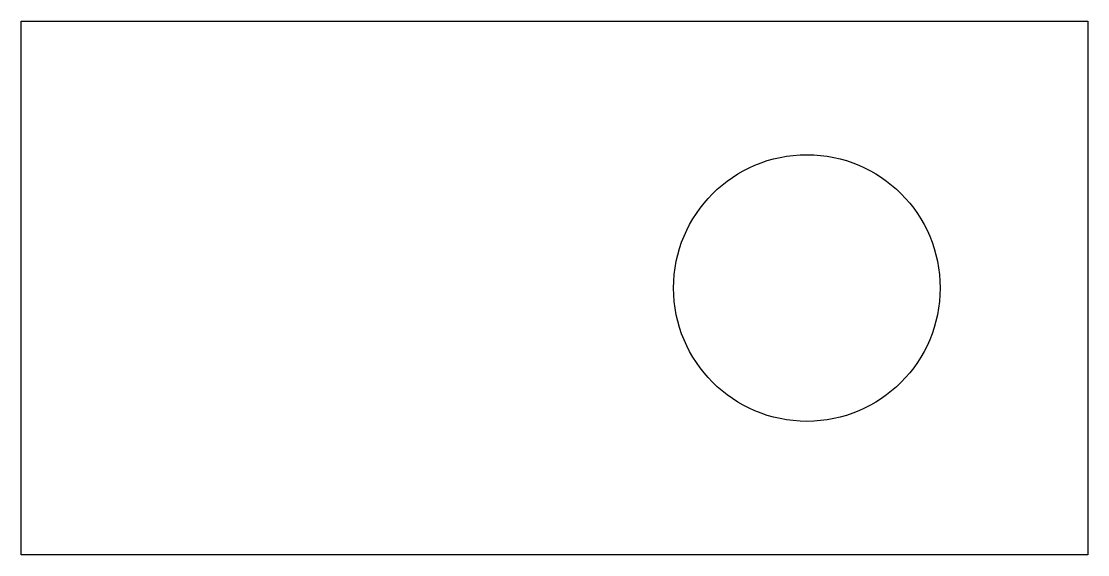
# Model space of a CAD drawing. Header units: millimetres. Extents: x -30 to 30, y -15 to 15.
import ezdxf

# ---------------------------------------------------------------- set-up
doc = ezdxf.new("R2010")
doc.units = ezdxf.units.MM

msp = doc.modelspace()

# ---------------------------------------------------------------- linework, layer by layer
msp.add_lwpolyline([(-30, 15), (30, 15), (30, -15), (-30, -15)], close=True)
msp.add_circle((14.2, 0), 7.5)

doc.saveas('drawing.dxf')
